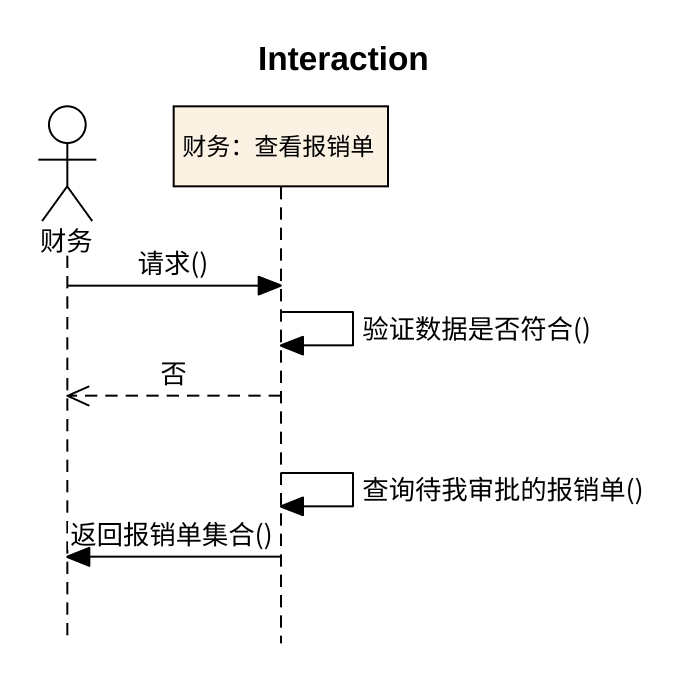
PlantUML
@startuml
title Interaction
hide footbox
actor 财务
participant "财务：查看报销单" as 财务_查看报销单

财务 -> 财务_查看报销单 : 请求()
财务_查看报销单 -> 财务_查看报销单 : 验证数据是否符合()
财务_查看报销单 -->> 财务 : 否
财务_查看报销单 -> 财务_查看报销单 : 查询待我审批的报销单()
财务_查看报销单 -> 财务 : 返回报销单集合()
@enduml
